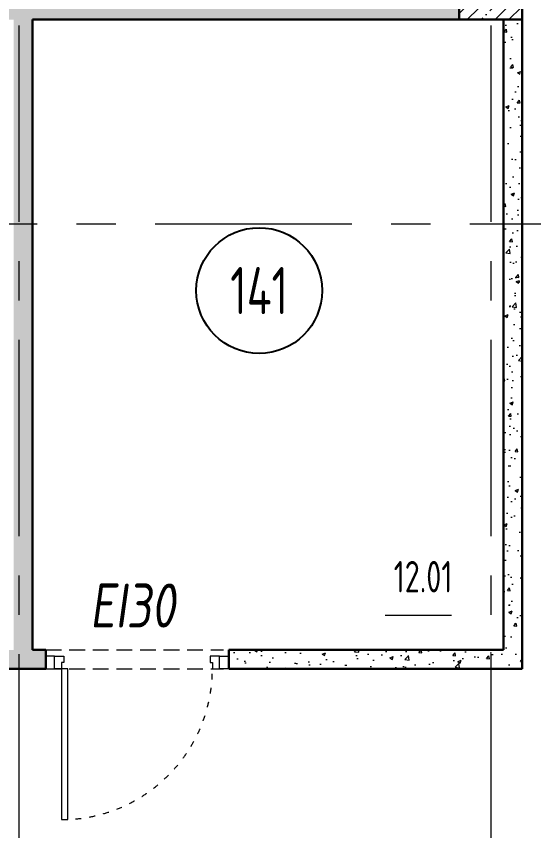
# Model space of a CAD drawing. Header units: millimetres. Extents: x -265044 to 366616, y 0 to 292181.
# Drawn here: x -203251 to -199961, y 95240 to 100422 of the extents above; entities that cross this region are included whole.
import ezdxf
from ezdxf import colors
from ezdxf.entities.mleader import LeaderData, LeaderLine
from ezdxf.enums import TextEntityAlignment as Align
from ezdxf.math import Vec2, Vec3

# ---------------------------------------------------------------- set-up
doc = ezdxf.new("R2010")
doc.units = ezdxf.units.MM
doc.header["$MEASUREMENT"] = 0
for name, pattern in [('ACAD_ISO03W100', [30, 12, -18]), ('ADSK_Штриховая_ш2 п1', [3, 2, -1]), ('CENTER', [2, 1.25, -0.25, 0.25, -0.25])]:
    doc.linetypes.add(name, pattern=pattern)
doc.layers.get('0').update_dxf_attribs({"color": 250, "lineweight": 9})
for name, color, linetype, lineweight in [('АР_Двери', 5, 'Continuous', 18), ('АР_Колонны', 5, 'Continuous', 30), ('АР_Колонны Штрих', 250, 'Continuous', 5), ('АР_Маркер экспликации', 239, 'Continuous', 13), ('АР_Номер помещения', 1, 'Continuous', 25), ('АР_Оси', 193, 'Continuous', 9), ('АР_Отметки', 250, 'Continuous', 15), ('АР_Перегородки газоблок', 165, 'Continuous', 30), ('АР_Перегородки газоблок_Штрих', 165, 'Continuous', 5), ('АР_Помещения_площадь', 19, 'Continuous', 9), ('АР_тонкая линия', 250, 'Continuous', 0)]:
    doc.layers.add(name, color=color, linetype=linetype, lineweight=lineweight)
doc.layers.add('АР_ПБ_Двери', color=7, linetype='Continuous', lineweight=15, true_color=0xdb0000)
doc.styles.add('ISOCPEUR', font='isocpeur.ttf', dxfattribs={"width": 0.7})
doc.styles.get("Standard").update_dxf_attribs({"font": 'isocpeur.ttf'})
doc.styles.add('Архитект', font='isocpeur.ttf', dxfattribs={"width": 0.8, "oblique": 8})
pattern_1 = [(50, (0, 0), (215.17805, -18.82564), [22.5, -247.5]), (355, (0, 0), (-41.6254, 225.65764), [18, -198]), (100.45144, (17.93, -1.57), (173.55265, 206.832), [19.12206, -210.34263]), (46.1842, (0, 60), (320.1724, -49.65578), [33.75, -371.25]), (96.63564, (26.68, 55.86), (280.3986, 292.2356), [28.6831, -315.51413]), (351.18416, (0, 60), (280.3986, 292.2356), [27, -297]), (21, (30, 45), (179.07212, -120.78567), [22.5, -247.5]), (326, (30, 45), (72.9946, 217.54501), [18, -198]), (71.45144, (44.92, 34.93), (252.06671, 96.75935), [19.12206, -210.34263]), (37.5, (0, 0), (3.647957, 99.868156), [0, -195.6, 0, -201, 0, -198.75]), (7.5, (0, 0), (78.92086, 118.323514), [0, -114.6, 0, -191.1, 0, -75.75]), (327.5, (-66.9, 0), (160.14673, -6.766462), [0, -75, 0, -234, 0, -310.5]), (317.5, (-96.9, 0), (174.95585, 30.031495), [0, -97.5, 0, -155.4, 0, -220.5])]

# ---------------------------------------------------------------- blocks, each defined once
blk = doc.blocks.new('*U1066')
at = {"color": 8}
blk.add_lwpolyline([(-100, 80), (-100, 1040), (-140, 1040), (-140, 80)], close=True, dxfattribs=at)
for points in [[(-1160, 0), (-1160, 80), (-1105, 80), (-1105, 0), (-1160, 0)], [(-1105, 80), (-1105, 0), (-1045, 0), (-1045, 40), (-1060, 40), (-1060, 80), (-1105, 80)], [(-55, 80), (-55, 0), (-115, 0), (-115, 40), (-100, 40), (-100, 80), (-55, 80)], [(0, 0), (0, 80), (-55, 80), (-55, 0), (0, 0)]]:
    blk.add_lwpolyline(points, dxfattribs=at)
at = {"color": 8, "linetype": 'ACAD_ISO03W100', "ltscale": 3}
blk.add_arc((-100, 80), 960, 90, 180, dxfattribs=at)
blk = doc.blocks.new('*U66')
at = {"layer": 'АР_Номер помещения', "color": 8}
blk.add_circle((-20828.5, 2690.9), 400, dxfattribs=at)
at = {"layer": 'АР_Помещения_площадь', "color": 8}
blk.add_line((-19605, 624.2), (-20027.3, 624.2), dxfattribs=at)
at = {"color": 8, "style": 'ISOCPEUR', "width": 0.7, "flags": 1}
blk.add_attdef('КАТЕГОРИЯ', (-499.2, -2092.2), '', height=250, dxfattribs=at)
at = {"layer": 'АР_Номер помещения', "color": 8, "style": 'ISOCPEUR', "width": 0.7}
blk.add_attdef('НОМЕР_ПОМЕЩЕНИЯ', text='', height=300, dxfattribs=at).set_placement((-20828.5, 2690.9), align=Align.MIDDLE_CENTER)
at = {"layer": 'АР_Помещения_площадь', "color": 8, "lineweight": 30, "width": 0.7, "flags": 104}
blk.add_attdef('ИМЯ_ПОМЕЩЕНИЯ', text='', height=100, dxfattribs=at).set_placement((157.6, 1217.1), align=Align.MIDDLE_CENTER)
at = {"layer": 'АР_Помещения_площадь', "color": 8, "style": 'ISOCPEUR', "width": 0.7}
blk.add_attdef('ПЛОЩАДЬ_ПОМЕЩЕНИЯ', text='', height=200, dxfattribs=at).set_placement((-19600.1, 870.7), align=Align.MIDDLE_RIGHT)
blk = doc.blocks.new('_DotSmall')
at = {"color": 8, "linetype": 'ByBlock', "const_width": 0.5}
blk.add_lwpolyline([(-0.0625, 0, 1), (0.0625, 0, 1)], format="xyb", close=True, dxfattribs=at)

msp = doc.modelspace()

# ---------------------------------------------------------------- hatches: boundary and pattern name
at = {"layer": 'АР_Колонны Штрих', "ltscale": 100}
h = msp.add_hatch(dxfattribs=at)
h.set_pattern_fill('ANSI35', color=8, scale=500)
h.set_pattern_definition([(45, (-1157486.01, 140672.16), (-88.388348, 88.388348), []), (45, (-1157397.63, 140672.16), (-88.388348, 88.388348), [156.25, -31.25, 0, -31.25])])
h.paths.add_polyline_path([(-200033.9, 100800.7), (-200433.9, 100800.7), (-200433.9, 100400.7), (-200033.9, 100400.7)])
at = {"layer": 'АР_Перегородки газоблок_Штрих', "ltscale": 100}
h = msp.add_hatch(dxfattribs=at)
h.set_pattern_fill('AR-CONC', color=8, scale=30)
h.set_pattern_definition(pattern_1)
h.paths.add_polyline_path([(-200433.9, 100500.7), (-203233.8, 100500.7), (-203233.9, 99100.7), (-203148.1, 99100.7), (-203148.1, 100400.7), (-200433.9, 100400.7)])
h.paths.add_polyline_path([(-203233.8, 100500.7), (-206033.9, 100500.7), (-206033.9, 100400.7), (-203268.1, 100400.7), (-203268, 99800.7), (-203268, 99100.7), (-203233.9, 99100.7)])
h.paths.add_polyline_path([(-203148.1, 99100.7), (-203268.1, 99100.7), (-203268, 96390.7), (-204900.9, 96390.7), (-204900.9, 96270.7), (-203064, 96270.7), (-203064, 96350.7), (-203063.9, 96390.7), (-203148, 96390.7)])
h = msp.add_hatch(dxfattribs=at)
h.set_pattern_fill('AR-CONC', color=8, scale=30)
h.set_pattern_definition(pattern_1)
h.paths.add_polyline_path([(-200033.9, 100400.7), (-200153.9, 100400.7), (-200153.9, 96390.7), (-201898.9, 96390.6), (-201899, 96270.6), (-200034, 96270.7)])

# ---------------------------------------------------------------- linework, layer by layer
at = {"layer": 'АР_Колонны', "color": 8, "ltscale": 100}
msp.add_lwpolyline([(-200433.9, 100800.7), (-200033.9, 100800.7), (-200033.9, 100400.7), (-200433.9, 100400.7)], close=True, dxfattribs=at)
at = {"layer": 'АР_Оси', "color": 8, "linetype": 'CENTER', "ltscale": 1000}
for p, q in [((-203233.9, 134363.2), (-203233.8, 80207.5)), ((-200233.9, 134363.2), (-200233.9, 78630.8)), ((-224367.6, 99100.7), (-141189.2, 99100.7))]:
    msp.add_line(p, q, dxfattribs=at)
at = {"layer": 'АР_Перегородки газоблок', "color": 8, "ltscale": 100}
for points in [[(-203148.1, 100400.7), (-203148, 96390.7)], [(-203148.1, 100400.7), (-200433.9, 100400.7)], [(-200153.9, 100400.7), (-200153.9, 96390.7)], [(-200033.9, 100400.7), (-200033.9, 96270.7)], [(-203148, 96390.7), (-203063.9, 96390.7)], [(-203063.9, 96390.7), (-203064, 96270.7)], [(-201899.1, 96270.7), (-201898.9, 96390.7)], [(-201898.9, 96390.7), (-200153.9, 96390.7)], [(-204901, 96270.7), (-203064, 96270.7)], [(-201899.1, 96270.7), (-200033.9, 96270.7)]]:
    msp.add_lwpolyline(points, dxfattribs=at)
at = {"layer": 'АР_тонкая линия', "color": 8, "linetype": 'ADSK_Штриховая_ш2 п1', "ltscale": 50}
for p, q in [((-203064.1, 96390.7), (-201934, 96390.4)), ((-203064, 96270.7), (-201934, 96270.2))]:
    msp.add_line(p, q, dxfattribs=at)

# ---------------------------------------------------------------- block references
at = {"layer": 'АР_Двери', "color": 8, "rotation": 180}
msp.add_blockref('*U1066', (-203064, 96350.7), dxfattribs=at)
at = {"layer": 'АР_Маркер экспликации', "color": 8}
ref = msp.add_blockref('*U66', (-180878, 95985.6), dxfattribs=at)
ref.add_attrib('НОМЕР_ПОМЕЩЕНИЯ', '141', dxfattribs={"layer": 'АР_Номер помещения', "color": 8, "height": 300, "style": 'ISOCPEUR', "width": 0.7}).set_placement((-201706.5, 98676.5), align=Align.MIDDLE_CENTER)
ref.add_attrib('ПЛОЩАДЬ_ПОМЕЩЕНИЯ', '12.01', dxfattribs={"layer": 'АР_Помещения_площадь', "color": 8, "height": 200, "style": 'ISOCPEUR', "width": 0.7}).set_placement((-200478.1, 96856.2), align=Align.MIDDLE_RIGHT)

# ---------------------------------------------------------------- texts
at = {"layer": 'АР_ПБ_Двери', "color": 8, "lineweight": 35, "style": 'Архитект', "oblique": 8, "width": 0.8}
msp.add_text('EI30', height=280, dxfattribs=at).set_placement((-202783.3, 96532.9))

# ---------------------------------------------------------------- leaders
at = {"layer": 'АР_Отметки', "color": 8}
ml = msp.add_multileader_mtext('Standard', dxfattribs=at)
ml.set_content('%%P0,000', color=8, style='ISOCPEUR')
ml.set_leader_properties(color=8, linetype='Continuous', lineweight=-1)
ml.set_arrow_properties(name='DOTSMALL')
ml.build(insert=Vec2(0, 0))
ml.multileader.update_dxf_attribs({"has_text_frame": 1, "text_left_attachment_type": 4, "text_right_attachment_type": 4, "dogleg_length": 100, "arrow_head_size": 180})
ctx = ml.context
ctx.base_point, ctx.char_height, ctx.arrow_head_size, ctx.landing_gap_size, ctx.plane_origin = Vec3(-202684.2, 121780.9, -0.2), 250, 180, 50, Vec3(-205755.3, 120191.3, -0.2)
ctx.left_attachment, ctx.right_attachment = 4, 4
notes = []
notes.append((ctx, [(0, (0, 0, 0), (0, 0), (1, 0), 1, [])]))
ctx.mtext.insert, ctx.mtext.width, ctx.mtext.line_spacing_style, ctx.mtext.flow_direction = Vec3(-202634.2, 122114.2, -0.2), 852.697, 2, 5
ml = msp.add_multileader_mtext('Standard', dxfattribs=at)
ml.set_content('%%P0,000', color=8, style='ISOCPEUR')
ml.set_leader_properties(color=8, linetype='Continuous', lineweight=-1)
ml.set_arrow_properties(name='DOTSMALL')
ml.build(insert=Vec2(0, 0))
ml.multileader.update_dxf_attribs({"has_text_frame": 1, "text_left_attachment_type": 4, "text_right_attachment_type": 4, "dogleg_length": 100, "arrow_head_size": 180})
ctx = ml.context
ctx.base_point, ctx.char_height, ctx.arrow_head_size, ctx.landing_gap_size, ctx.plane_origin = Vec3(-210956.5, 105207.4), 250, 180, 50, Vec3(-213117.7, 104258.7)
ctx.left_attachment, ctx.right_attachment = 4, 4
notes.append((ctx, [(0, (0, 0, 0), (0, 0), (1, 0), 1, [])]))
ctx.mtext.insert, ctx.mtext.width, ctx.mtext.line_spacing_style, ctx.mtext.flow_direction = Vec3(-210906.5, 105540.8), 852.697, 2, 5
ml = msp.add_multileader_mtext('Standard', dxfattribs=at)
ml.set_content('%%P0,000', color=8, style='ISOCPEUR')
ml.set_leader_properties(color=8, linetype='Continuous', lineweight=-1)
ml.set_arrow_properties(name='DOTSMALL')
ml.build(insert=Vec2(0, 0))
ml.multileader.update_dxf_attribs({"has_text_frame": 1, "text_left_attachment_type": 4, "text_right_attachment_type": 4, "dogleg_length": 100, "arrow_head_size": 180})
ctx = ml.context
ctx.base_point, ctx.char_height, ctx.arrow_head_size, ctx.landing_gap_size, ctx.plane_origin = Vec3(-214349.8, 102516.7), 250, 180, 50, Vec3(-217420.9, 100927.1)
ctx.left_attachment, ctx.right_attachment = 4, 4
notes.append((ctx, [(0, (0, 0, 0), (0, 0), (1, 0), 1, [])]))
ctx.mtext.insert, ctx.mtext.width, ctx.mtext.line_spacing_style, ctx.mtext.flow_direction = Vec3(-214299.8, 102850), 852.697, 2, 5
ml = msp.add_multileader_mtext('Standard', dxfattribs=at)
ml.set_content('-2,500', color=8, style='ISOCPEUR')
ml.set_leader_properties(color=8, linetype='Continuous', lineweight=-1)
ml.set_arrow_properties(name='DOTSMALL')
ml.build(insert=Vec2(0, 0))
ml.multileader.update_dxf_attribs({"has_text_frame": 1, "text_left_attachment_type": 4, "text_right_attachment_type": 4, "dogleg_length": 100, "arrow_head_size": 180})
ctx = ml.context
ctx.base_point, ctx.char_height, ctx.arrow_head_size, ctx.landing_gap_size, ctx.plane_origin = Vec3(-213774.6, 100681.9), 250, 180, 50, Vec3(-215935.9, 100090.7)
ctx.left_attachment, ctx.right_attachment = 4, 4
notes.append((ctx, [(0, (0, 0, 0), (0, 0), (1, 0), 1, [])]))
ctx.mtext.insert, ctx.mtext.width, ctx.mtext.line_spacing_style, ctx.mtext.flow_direction = Vec3(-213724.6, 101015.2), 852.697, 2, 5
ml = msp.add_multileader_mtext('Standard', dxfattribs=at)
ml.set_content('-0,880', color=8, style='ISOCPEUR')
ml.set_leader_properties(color=8, linetype='Continuous', lineweight=-1)
ml.set_arrow_properties(name='DOTSMALL')
ml.build(insert=Vec2(0, 0))
ml.multileader.update_dxf_attribs({"has_text_frame": 1, "text_left_attachment_type": 4, "text_right_attachment_type": 4, "dogleg_length": 100, "arrow_head_size": 180})
ctx = ml.context
ctx.base_point, ctx.char_height, ctx.arrow_head_size, ctx.landing_gap_size, ctx.plane_origin = Vec3(-213834.7, 97124.7, 0), 250, 180, 50, Vec3(-216149.9, 96698.7, 0)
ctx.left_attachment, ctx.right_attachment = 4, 4
notes.append((ctx, [(0, (0, 0, 0), (0, 0), (1, 0), 1, [])]))
ctx.mtext.insert, ctx.mtext.width, ctx.mtext.line_spacing_style, ctx.mtext.flow_direction = Vec3(-213784.7, 97458, 0), 525.177, 2, 5
ml = msp.add_multileader_mtext('Standard', dxfattribs=at)
ml.set_content('%%P0,000', color=8, style='ISOCPEUR')
ml.set_leader_properties(color=8, linetype='Continuous', lineweight=-1)
ml.set_arrow_properties(name='DOTSMALL')
ml.build(insert=Vec2(0, 0))
ml.multileader.update_dxf_attribs({"has_text_frame": 1, "text_left_attachment_type": 4, "text_right_attachment_type": 4, "dogleg_length": 100, "arrow_head_size": 180})
ctx = ml.context
ctx.base_point, ctx.char_height, ctx.arrow_head_size, ctx.landing_gap_size, ctx.plane_origin = Vec3(-213792, 95209.1, 0), 250, 180, 50, Vec3(-216863.1, 93619.6, 0)
ctx.left_attachment, ctx.right_attachment = 4, 4
notes.append((ctx, [(0, (0, 0, 0), (0, 0), (1, 0), 1, [])]))
ctx.mtext.insert, ctx.mtext.width, ctx.mtext.line_spacing_style, ctx.mtext.flow_direction = Vec3(-213742, 95542.4, 0), 852.697, 2, 5
for ctx, leaders in notes:
    for number, flags, end, landing, length, lines in leaders:
        leader = LeaderData()
        leader.index, (leader.has_last_leader_line, leader.has_dogleg_vector, leader.attachment_direction) = number, flags
        leader.last_leader_point, leader.dogleg_vector, leader.dogleg_length = Vec3(end), Vec3(landing), length
        for number, points, colour, breaks in lines:
            line = LeaderLine()
            line.index, line.vertices, line.color, line.breaks = number, Vec3.list(points), colors.encode_raw_color(colour), breaks
            leader.lines.append(line)
        ctx.leaders.append(leader)

doc.saveas('drawing.dxf')
